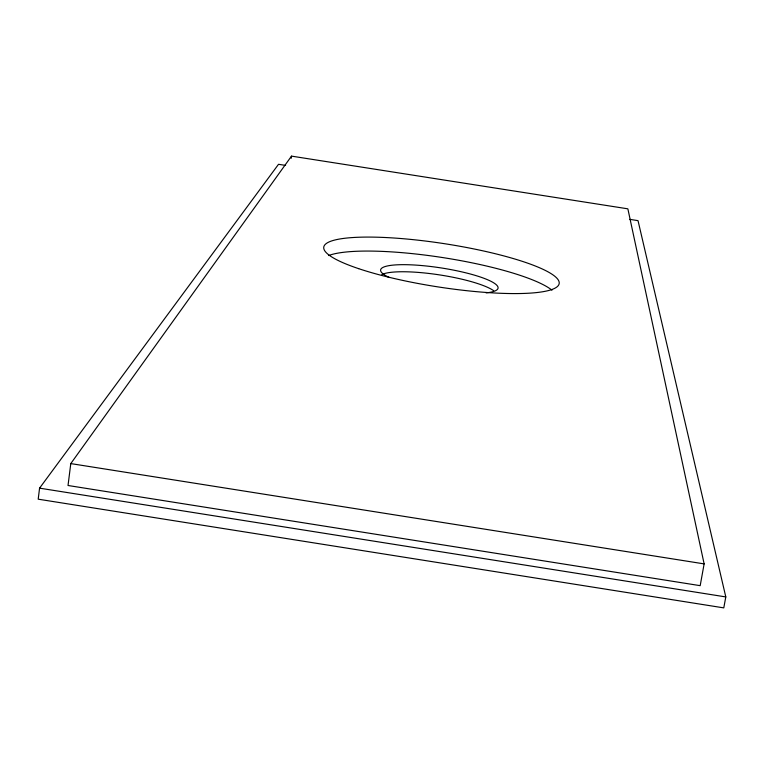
<?xml version="1.0" encoding="UTF-8"?>
<svg xmlns="http://www.w3.org/2000/svg" width="764" height="764" viewBox="0 0 764 764"><rect width="100%" height="100%" fill="white"/><g stroke="black" fill="none" stroke-linecap="round" stroke-linejoin="round"><path stroke-width="1.15" d="M285.583 165.406L278.516 164.298L39.566 488.158L38.2 499.179L723.785 607.877L725.8 596.923L638.026 220.643L629.775 219.354M70.785 463.595L68.025 485.493L700.187 585.663L704.131 563.889L627.865 208.83L291.504 156.123L70.785 463.595L704.131 563.889M291.199 158.291L291.504 156.123M39.566 488.158L725.8 596.923M381.885 274.572A59.382 11.393 8.8 0 1 436.788 274.486A59.382 11.393 8.8 0 1 493.678 290.712M328.644 255.548A118.936 22.5 8.8 0 1 442.719 257.573A118.936 22.5 8.8 0 1 551.971 290.177M389.411 277.552A59.42 11.231 8.8 0 1 402.523 264.669A59.42 11.231 8.8 0 1 480.308 276.998A59.42 11.231 8.8 0 1 486.085 292.879M358.669 268.661A119.079 21.841 8.8 0 0 555.332 287.98A119.079 21.841 8.8 0 0 410.363 239.371A119.079 21.841 8.8 0 0 358.669 268.661"/></g></svg>
